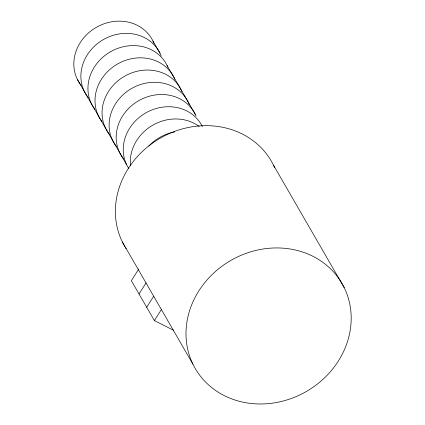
<?xml version="1.0" encoding="UTF-8"?>
<svg xmlns="http://www.w3.org/2000/svg" width="425" height="425" viewBox="0 0 425 425"><rect width="100%" height="100%" fill="white"/><g stroke="black" fill="none" stroke-linecap="round" stroke-linejoin="round"><path stroke-width="0.64" d="M138.81 268.988L131.346 280.681L154.365 320.551L173.512 330.252M139.018 293.973L146.131 282.837M146.689 307.259L153.802 296.124M154.365 320.551L161.479 309.416M273.631 165.421L344.229 287.693A84.798 75.623 -30 0 1 259.51 403.973A84.798 75.623 -30 0 1 202.024 286.206A84.798 75.623 -30 0 1 344.229 287.693M152.942 41.013L160.002 53.242M167.057 65.471L195.298 114.378M77.302 79.278L126.719 164.868M122.352 241.947L192.95 364.22M124.791 246.495A84.798 75.623 -30 0 1 163.513 136.356A84.798 75.623 -30 0 1 274.72 167.758M126.145 248.699A84.798 75.623 -30 0 1 125.455 247.605M148.851 146.104A42.399 37.814 -30 0 1 174.686 131.925M130.512 165.777A42.399 37.814 -30 0 1 152.867 125.12A42.399 37.814 -30 0 1 199.197 126.512M128.86 168.629A42.399 37.814 -30 0 1 145.802 112.891A42.399 37.814 -30 0 1 202.358 126.608M123.622 158.907A42.399 37.814 -30 0 1 138.141 101.017A42.399 37.814 -30 0 1 196.063 116.067M116.562 146.678A42.399 37.814 -30 0 1 131.383 88.613A42.399 37.814 -30 0 1 189.242 104.412M109.501 134.454A42.399 37.814 -30 0 1 124.02 76.558A42.399 37.814 -30 0 1 181.948 91.609M102.064 121.741A42.399 37.814 -30 0 1 117.263 64.159A42.399 37.814 -30 0 1 174.887 79.385M95.003 109.512A42.399 37.814 -30 0 1 110.203 51.93A42.399 37.814 -30 0 1 167.827 67.155M88.326 97.771A42.399 37.814 -30 0 1 103.445 39.53A42.399 37.814 -30 0 1 161.229 56.084M81.265 85.542A42.399 37.814 -30 0 1 96.087 27.476A42.399 37.814 -30 0 1 153.946 43.276"/></g></svg>
